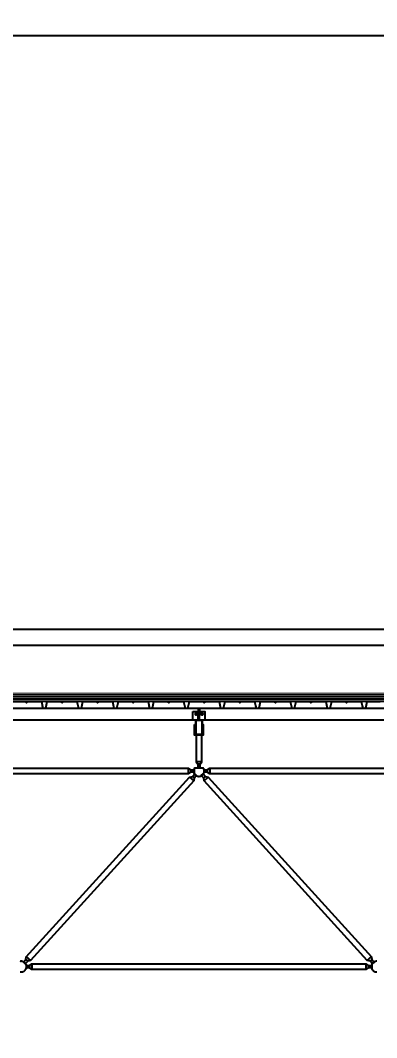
# Model space of a CAD drawing. Header units: centimetres. Extents: x 26569 to 160723, y -3143 to 14565.
# Drawn here: x 115107 to 115408, y -1038 to -180 of the extents above; entities that cross this region are included whole.
import ezdxf

# ---------------------------------------------------------------- set-up
doc = ezdxf.new("R2010")
doc.units = ezdxf.units.CM
doc.header["$LTSCALE"] = 100
doc.linetypes.add('HIDDEN', pattern=[9.525, 6.35, -3.175])
for name, color, linetype in [('A-ANNO-DIMS', 187, 'Continuous'), ('A-ELEV-02', 253, 'Continuous'), ('A-ELEV-04', 250, 'Continuous'), ('A-WALL-INSL', 249, 'Continuous'), ('A-WALL-SNWPNL', 200, 'Continuous'), ('S-STEL', 3, 'Continuous')]:
    doc.layers.add(name, color=color, linetype=linetype)
doc.styles.add('Fields_100', font='act_simplex.shx', dxfattribs={"width": 0.8, "height": 20})
doc.linetypes.add('BATTING', pattern='A,0.00254,-2.54,[134,ltypeshp.shx,S=2.54,R=0,X=-2.54,Y=0],-5.08,[134,ltypeshp.shx,S=2.54,R=180,X=2.54,Y=0],-2.54', length=10.16254)
doc.dimstyles.new('FIELDS_100', dxfattribs={"dimscale": 0, "dimtxt": 20, "dimasz": 5, "dimexe": 5, "dimexo": 5, "dimgap": 5, "dimtad": 0, "dimdec": 0, "dimzin": 0, "dimdsep": 46, "dimtxsty": 'Fields_100', "dimblk": 'DOT', "dimcen": 0.09, "dimclrt": 50, "dimadec": 0, "dimazin": 0, "dimtfac": 1, "dimtdec": 0, "dimtix": 1, "dimtofl": 0, "dimtmove": 1, "dimatfit": 3, "dimfxl": 5, "dimfxlon": 1, "dimtolj": 1, "dimtzin": 0, "dimarcsym": 0})

# ---------------------------------------------------------------- blocks, each defined once
blk = doc.blocks.new('_Dot')
at = {"color": 0, "linetype": 'ByBlock', "lineweight": -2}
blk.add_line((-0.5, 0), (-1, 0), dxfattribs=at)
at = {"color": 0, "linetype": 'ByBlock', "const_width": 0.5}
blk.add_lwpolyline([(-0.25, 0, 1), (0.25, 0, 1)], format="xyb", close=True, dxfattribs=at)
blk = doc.blocks.new('*D478')
at = {"layer": 'A-ANNO-DIMS', "color": 0, "lineweight": -2, "transparency": 16777216}
for p, q in [((113907.73, -198.45), (113907.73, -188.45)), ((115707.73, -198.45), (115707.73, -188.45)), ((113912.73, -193.45), (114776.06, -193.45)), ((115702.73, -193.45), (114839.4, -193.45))]:
    blk.add_line(p, q, dxfattribs=at)
at = {"layer": 'DEFPOINTS', "color": 0, "transparency": 16777216}
for p in [(115707.73, -193.45), (113907.73, -1038.45), (115707.73, -1038.45)]:
    blk.add_point(p, dxfattribs=at)
at = {"layer": 'A-ANNO-DIMS', "color": 0, "lineweight": -2, "transparency": 16777216, "xscale": 5, "yscale": 5, "zscale": 5, "rotation": 180}
blk.add_blockref('_Dot', (113907.73, -193.45), dxfattribs=at)
at = {"layer": 'A-ANNO-DIMS', "color": 0, "lineweight": -2, "transparency": 16777216, "xscale": 5, "yscale": 5, "zscale": 5}
blk.add_blockref('_Dot', (115707.73, -193.45), dxfattribs=at)
at = {"layer": 'A-ANNO-DIMS', "color": 50, "transparency": 16777216, "insert": (114807.73, -193.45), "char_height": 20, "attachment_point": 5, "style": 'Fields_100'}
blk.add_mtext('\\A1;1800', dxfattribs=at)

msp = doc.modelspace()

# ---------------------------------------------------------------- linework, layer by layer
at = {"layer": 'A-ELEV-02'}
for points in [[(113862.73, -760.44), (122930.23, -760.44)], [(115257.23, -760.44), (115257.23, -763.44)], [(115258.23, -760.44), (115258.23, -763.44)], [(113862.73, -770.44), (122930.23, -770.44)], [(115252.73, -770.44), (115262.73, -770.44)], [(115259.93, -764.74), (115259.91, -764.74), (115259.9, -764.74), (115259.88, -764.75), (115259.87, -764.75), (115259.85, -764.75), (115259.83, -764.75), (115259.82, -764.75), (115259.8, -764.76), (115259.79, -764.76), (115259.77, -764.76), (115259.75, -764.77), (115259.74, -764.77), (115259.72, -764.78), (115259.7, -764.78), (115259.69, -764.79), (115259.67, -764.79), (115259.66, -764.8), (115259.64, -764.81), (115259.62, -764.81), (115259.61, -764.82), (115259.59, -764.83), (115259.58, -764.84), (115259.56, -764.85), (115259.55, -764.86), (115259.53, -764.87), (115259.52, -764.88), (115259.5, -764.89), (115259.49, -764.9), (115259.47, -764.91), (115259.46, -764.92), (115259.45, -764.94), (115259.43, -764.95), (115259.42, -764.96), (115259.41, -764.98), (115259.4, -764.99), (115259.39, -765), (115259.38, -765.02), (115259.36, -765.03), (115259.35, -765.05), (115259.34, -765.06), (115259.33, -765.08), (115259.33, -765.09), (115259.32, -765.11), (115259.31, -765.12), (115259.3, -765.14), (115259.29, -765.15), (115259.29, -765.17), (115259.28, -765.19), (115259.27, -765.2), (115259.27, -765.22), (115259.26, -765.23), (115259.26, -765.25), (115259.25, -765.27), (115259.25, -765.28), (115259.24, -765.3), (115259.24, -765.32), (115259.24, -765.33), (115259.24, -765.35), (115259.23, -765.36), (115259.23, -765.38), (115259.23, -765.4), (115259.23, -765.41), (115259.23, -765.43), (115259.23, -765.44), (115259.23, -765.46), (115259.23, -765.48), (115259.23, -765.49), (115259.23, -765.51), (115259.23, -765.52), (115259.24, -765.54), (115259.24, -765.55), (115259.24, -765.57), (115259.24, -765.59), (115259.25, -765.6), (115259.25, -765.62), (115259.26, -765.64), (115259.26, -765.65), (115259.27, -765.67), (115259.27, -765.69), (115259.28, -765.7), (115259.29, -765.72), (115259.29, -765.73), (115259.3, -765.75), (115259.31, -765.77), (115259.32, -765.78), (115259.33, -765.8), (115259.33, -765.81), (115259.34, -765.83), (115259.35, -765.84), (115259.36, -765.86), (115259.38, -765.87), (115259.39, -765.89), (115259.4, -765.9), (115259.41, -765.91), (115259.42, -765.93), (115259.43, -765.94), (115259.45, -765.95), (115259.46, -765.96), (115259.47, -765.98), (115259.49, -765.99), (115259.5, -766), (115259.52, -766.01), (115259.53, -766.02), (115259.55, -766.03), (115259.56, -766.04), (115259.58, -766.05), (115259.59, -766.06), (115259.61, -766.07), (115259.62, -766.07), (115259.64, -766.08), (115259.66, -766.09), (115259.67, -766.09), (115259.69, -766.1), (115259.7, -766.11), (115259.72, -766.11), (115259.74, -766.12), (115259.75, -766.12), (115259.77, -766.13), (115259.79, -766.13), (115259.8, -766.13), (115259.82, -766.13), (115259.83, -766.14), (115259.85, -766.14), (115259.87, -766.14), (115259.88, -766.14), (115259.9, -766.14), (115259.91, -766.14), (115259.93, -766.14)], [(115260.53, -764.74), (115259.93, -764.74)], [(115260.53, -766.14), (115259.93, -766.14)], [(115260.53, -766.14), (115260.55, -766.14), (115260.56, -766.14), (115260.58, -766.14), (115260.59, -766.14), (115260.61, -766.14), (115260.62, -766.14), (115260.64, -766.13), (115260.66, -766.13), (115260.67, -766.13), (115260.69, -766.13), (115260.71, -766.12), (115260.72, -766.12), (115260.74, -766.11), (115260.76, -766.11), (115260.77, -766.1), (115260.79, -766.09), (115260.8, -766.09), (115260.82, -766.08), (115260.84, -766.07), (115260.85, -766.07), (115260.87, -766.06), (115260.88, -766.05), (115260.9, -766.04), (115260.91, -766.03), (115260.93, -766.02), (115260.94, -766.01), (115260.96, -766), (115260.97, -765.99), (115260.98, -765.98), (115261, -765.96), (115261.01, -765.95), (115261.02, -765.94), (115261.04, -765.93), (115261.05, -765.91), (115261.06, -765.9), (115261.07, -765.89), (115261.08, -765.87), (115261.1, -765.86), (115261.11, -765.84), (115261.12, -765.83), (115261.13, -765.81), (115261.13, -765.8), (115261.14, -765.78), (115261.15, -765.77), (115261.16, -765.75), (115261.17, -765.73), (115261.17, -765.72), (115261.18, -765.7), (115261.19, -765.69), (115261.19, -765.67), (115261.2, -765.65), (115261.2, -765.64), (115261.21, -765.62), (115261.21, -765.6), (115261.21, -765.59), (115261.22, -765.57), (115261.22, -765.55), (115261.22, -765.54), (115261.23, -765.52), (115261.23, -765.51), (115261.23, -765.49), (115261.23, -765.48), (115261.23, -765.46), (115261.23, -765.44), (115261.23, -765.43), (115261.23, -765.41), (115261.23, -765.4), (115261.23, -765.38), (115261.23, -765.36), (115261.22, -765.35), (115261.22, -765.33), (115261.22, -765.32), (115261.21, -765.3), (115261.21, -765.28), (115261.21, -765.27), (115261.2, -765.25), (115261.2, -765.23), (115261.19, -765.22), (115261.19, -765.2), (115261.18, -765.19), (115261.17, -765.17), (115261.17, -765.15), (115261.16, -765.14), (115261.15, -765.12), (115261.14, -765.11), (115261.13, -765.09), (115261.13, -765.08), (115261.12, -765.06), (115261.11, -765.05), (115261.1, -765.03), (115261.08, -765.02), (115261.07, -765), (115261.06, -764.99), (115261.05, -764.98), (115261.04, -764.96), (115261.02, -764.95), (115261.01, -764.94), (115261, -764.92), (115260.98, -764.91), (115260.97, -764.9), (115260.96, -764.89), (115260.94, -764.88), (115260.93, -764.87), (115260.91, -764.86), (115260.9, -764.85), (115260.88, -764.84), (115260.87, -764.83), (115260.85, -764.82), (115260.84, -764.81), (115260.82, -764.81), (115260.8, -764.8), (115260.79, -764.79), (115260.77, -764.79), (115260.76, -764.78), (115260.74, -764.78), (115260.72, -764.77), (115260.71, -764.77), (115260.69, -764.76), (115260.67, -764.76), (115260.66, -764.76), (115260.64, -764.75), (115260.62, -764.75), (115260.61, -764.75), (115260.59, -764.75), (115260.58, -764.75), (115260.56, -764.74), (115260.55, -764.74), (115260.53, -764.74)], [(115254.13, -776.04), (115254.63, -776.04)], [(115254.13, -777.44), (115254.63, -777.44)], [(115260.83, -776.04), (115261.33, -776.04)], [(115260.83, -777.44), (115261.33, -777.44)], [(115255.31, -783.24), (115255.31, -805.84), (115256.73, -807.84), (115256.73, -810.84)], [(115258.73, -810.84), (115258.73, -807.84), (115260.14, -805.84), (115260.14, -783.24)], [(115260.14, -805.84), (115255.31, -805.84)], [(114961.83, -812.54), (114964.83, -812.54), (114966.83, -811.13), (115248.63, -811.13), (115250.63, -812.54), (115253.63, -812.54)], [(115253.63, -814.54), (115250.63, -814.54), (115248.63, -815.96), (114966.83, -815.96), (114964.83, -814.54), (114961.83, -814.54)], [(115248.63, -811.13), (115248.63, -815.96)], [(115250.63, -812.54), (115250.63, -814.54)], [(115254.13, -810.84), (115254.04, -810.96), (115253.96, -811.09), (115253.88, -811.22), (115253.8, -811.35), (115253.73, -811.48), (115253.66, -811.62), (115253.6, -811.76), (115253.54, -811.91), (115253.48, -812.05), (115253.46, -812.13), (115253.43, -812.2), (115253.41, -812.28), (115253.39, -812.36), (115253.37, -812.43), (115253.35, -812.51), (115253.33, -812.59), (115253.32, -812.67), (115253.3, -812.74), (115253.29, -812.82), (115253.28, -812.9), (115253.27, -812.98), (115253.26, -813.06), (115253.25, -813.14), (115253.24, -813.22), (115253.24, -813.3), (115253.23, -813.38), (115253.23, -813.46), (115253.23, -813.54), (115253.23, -813.62), (115253.23, -813.7), (115253.24, -813.78), (115253.24, -813.86), (115253.25, -813.94), (115253.25, -814.01), (115253.26, -814.09), (115253.27, -814.17), (115253.29, -814.25), (115253.31, -814.4), (115253.35, -814.56), (115253.38, -814.71), (115253.43, -814.86), (115253.47, -815), (115253.52, -815.14), (115253.58, -815.29), (115253.64, -815.42), (115253.71, -815.56), (115253.77, -815.69), (115253.85, -815.82), (115253.93, -815.95), (115254.01, -816.07), (115254.1, -816.2), (115254.19, -816.32), (115254.29, -816.44), (115254.39, -816.56), (115254.5, -816.68), (115254.55, -816.73), (115254.61, -816.79), (115254.67, -816.84), (115254.73, -816.9), (115254.79, -816.95), (115254.85, -817), (115254.91, -817.05), (115254.97, -817.1), (115255.03, -817.15), (115255.1, -817.19), (115255.16, -817.24), (115255.23, -817.29), (115255.3, -817.33), (115255.36, -817.37), (115255.43, -817.41), (115255.5, -817.45), (115255.57, -817.49), (115255.64, -817.53), (115255.71, -817.57), (115255.78, -817.6), (115255.86, -817.64), (115255.93, -817.67), (115256, -817.7), (115256.08, -817.73), (115256.15, -817.76), (115256.22, -817.78), (115256.3, -817.81), (115256.37, -817.83), (115256.52, -817.88), (115256.67, -817.92), (115256.83, -817.95), (115256.98, -817.98), (115257.13, -818), (115257.28, -818.02), (115257.43, -818.03), (115257.58, -818.04), (115257.73, -818.04), (115257.88, -818.04), (115258.03, -818.03), (115258.18, -818.02), (115258.33, -818), (115258.48, -817.98), (115258.63, -817.95), (115258.79, -817.92), (115258.94, -817.88), (115259.09, -817.83), (115259.16, -817.81), (115259.24, -817.78), (115259.31, -817.76), (115259.38, -817.73), (115259.46, -817.7), (115259.53, -817.67), (115259.6, -817.64), (115259.68, -817.6), (115259.75, -817.57), (115259.82, -817.53), (115259.89, -817.49), (115259.96, -817.45), (115260.03, -817.41), (115260.1, -817.37), (115260.16, -817.33), (115260.23, -817.29), (115260.3, -817.24), (115260.36, -817.19), (115260.43, -817.15), (115260.49, -817.1), (115260.55, -817.05), (115260.61, -817), (115260.67, -816.95), (115260.73, -816.9), (115260.79, -816.84), (115260.85, -816.79), (115260.91, -816.73), (115260.96, -816.68), (115261.07, -816.56), (115261.17, -816.44), (115261.27, -816.32), (115261.36, -816.2), (115261.45, -816.07), (115261.53, -815.95), (115261.61, -815.82), (115261.69, -815.69), (115261.75, -815.56), (115261.82, -815.42), (115261.88, -815.29), (115261.94, -815.14), (115261.99, -815), (115262.03, -814.86), (115262.08, -814.71), (115262.11, -814.56), (115262.15, -814.4), (115262.17, -814.25), (115262.19, -814.17), (115262.2, -814.09), (115262.21, -814.01), (115262.21, -813.94), (115262.22, -813.86), (115262.22, -813.78), (115262.23, -813.7), (115262.23, -813.62), (115262.23, -813.54), (115262.23, -813.46), (115262.23, -813.38), (115262.22, -813.3), (115262.22, -813.22), (115262.21, -813.14), (115262.2, -813.06), (115262.19, -812.98), (115262.18, -812.9), (115262.17, -812.82), (115262.16, -812.74), (115262.14, -812.67), (115262.13, -812.59), (115262.11, -812.51), (115262.09, -812.43), (115262.07, -812.36), (115262.05, -812.28), (115262.03, -812.2), (115262, -812.13), (115261.98, -812.05), (115261.92, -811.91), (115261.86, -811.76), (115261.8, -811.62), (115261.73, -811.48), (115261.66, -811.35), (115261.58, -811.22), (115261.5, -811.09), (115261.42, -810.96), (115261.33, -810.84)], [(115253.63, -811.69), (115253.63, -815.4)], [(115254.13, -810.84), (115261.33, -810.84)], [(115258.73, -807.84), (115256.73, -807.84)], [(115261.83, -812.54), (115264.83, -812.54), (115266.83, -811.13), (115548.63, -811.13), (115550.63, -812.54), (115553.63, -812.54)], [(115261.83, -811.69), (115261.83, -815.4)], [(115553.63, -814.54), (115550.63, -814.54), (115548.63, -815.96), (115266.83, -815.96), (115264.83, -814.54), (115261.83, -814.54)], [(115264.83, -812.54), (115264.83, -814.54)], [(115266.83, -811.13), (115266.83, -815.96)], [(115249.82, -818.65), (115253.4, -821.9)], [(115252.21, -818.12), (115253.69, -819.47)], [(115253.6, -815.33), (115256.34, -817.83)], [(115259.12, -817.83), (115261.86, -815.33)], [(115261.77, -819.47), (115263.25, -818.12)], [(115262.06, -821.9), (115265.64, -818.65)], [(115107.02, -982.99), (115107.12, -983), (115107.22, -983.02), (115107.33, -983.03), (115107.43, -983.03), (115107.53, -983.04), (115107.63, -983.04), (115107.73, -983.04), (115107.83, -983.04), (115107.93, -983.04), (115108.03, -983.03), (115108.13, -983.03), (115108.24, -983.02), (115108.34, -983), (115108.44, -982.99), (115108.55, -982.97), (115108.65, -982.95), (115108.76, -982.92), (115108.86, -982.9), (115108.97, -982.87), (115109.07, -982.84), (115109.18, -982.8), (115109.28, -982.77), (115109.39, -982.73), (115109.49, -982.69), (115109.59, -982.64), (115109.7, -982.59), (115109.8, -982.54), (115109.9, -982.49), (115110, -982.43), (115110.1, -982.37), (115110.19, -982.31), (115110.29, -982.25), (115110.38, -982.18), (115110.48, -982.11), (115110.57, -982.04), (115110.66, -981.96), (115110.74, -981.89), (115110.83, -981.81), (115110.91, -981.73), (115110.99, -981.64), (115111.07, -981.56), (115111.15, -981.47), (115111.22, -981.38), (115111.3, -981.29), (115111.37, -981.2), (115111.43, -981.1), (115111.5, -981.01), (115111.56, -980.91), (115111.62, -980.81), (115111.67, -980.71), (115111.73, -980.61), (115111.78, -980.51), (115111.83, -980.41), (115111.87, -980.3), (115111.91, -980.2), (115111.95, -980.1), (115111.99, -979.99), (115112.02, -979.89), (115112.06, -979.78), (115112.08, -979.68), (115112.11, -979.57), (115112.13, -979.47), (115112.15, -979.36), (115112.17, -979.26), (115112.19, -979.15), (115112.2, -979.05), (115112.21, -978.95), (115112.22, -978.85), (115112.23, -978.74), (115112.23, -978.64), (115112.23, -978.54), (115112.23, -978.44), (115112.23, -978.34), (115112.22, -978.24), (115112.21, -978.14), (115112.2, -978.04), (115112.19, -977.93), (115112.17, -977.83), (115112.15, -977.72), (115112.13, -977.62), (115112.11, -977.52), (115112.08, -977.41), (115112.06, -977.31), (115112.02, -977.2), (115111.99, -977.1), (115111.95, -976.99), (115111.91, -976.89), (115111.87, -976.78), (115111.83, -976.68), (115111.78, -976.58), (115111.73, -976.48), (115111.67, -976.38), (115111.62, -976.28), (115111.56, -976.18), (115111.5, -976.08), (115111.43, -975.99), (115111.37, -975.89), (115111.3, -975.8), (115111.22, -975.71), (115111.15, -975.62), (115111.07, -975.53), (115110.99, -975.45), (115110.91, -975.36), (115110.83, -975.28), (115110.74, -975.2), (115110.66, -975.12), (115110.57, -975.05), (115110.48, -974.98), (115110.38, -974.91), (115110.29, -974.84), (115110.19, -974.78), (115110.1, -974.72), (115110, -974.66), (115109.9, -974.6), (115109.8, -974.55), (115109.7, -974.5), (115109.59, -974.45), (115109.49, -974.4), (115109.39, -974.36), (115109.28, -974.32), (115109.18, -974.28), (115109.07, -974.25), (115108.97, -974.22), (115108.86, -974.19), (115108.76, -974.16), (115108.65, -974.14), (115108.55, -974.12), (115108.44, -974.1), (115108.34, -974.09), (115108.24, -974.07), (115108.13, -974.06), (115108.03, -974.05), (115107.93, -974.05), (115107.83, -974.04), (115107.73, -974.04), (115107.63, -974.04), (115107.53, -974.05), (115107.43, -974.05), (115107.33, -974.06), (115107.22, -974.07), (115107.12, -974.09), (115107.02, -974.1)], [(115109.12, -974.26), (115111.86, -976.76)], [(115111.77, -972.62), (115113.25, -973.96)], [(115111.83, -977.54), (115114.83, -977.54), (115116.83, -976.13), (115398.63, -976.13), (115400.63, -977.54), (115403.63, -977.54)], [(115111.83, -976.69), (115111.83, -980.4)], [(115112.06, -970.19), (115115.64, -973.43)], [(115114.83, -977.54), (115114.83, -979.54)], [(115116.83, -976.13), (115116.83, -980.96)], [(115398.63, -976.13), (115398.63, -980.96)], [(115399.82, -973.43), (115403.4, -970.19)], [(115400.63, -977.54), (115400.63, -979.54)], [(115402.21, -973.96), (115403.69, -972.62)], [(115407.83, -974.04), (115407.73, -974.04), (115407.63, -974.04), (115407.53, -974.05), (115407.43, -974.05), (115407.33, -974.06), (115407.22, -974.07), (115407.12, -974.09), (115407.02, -974.1), (115406.91, -974.12), (115406.81, -974.14), (115406.7, -974.16), (115406.6, -974.19), (115406.49, -974.22), (115406.39, -974.25), (115406.28, -974.28), (115406.18, -974.32), (115406.07, -974.36), (115405.97, -974.4), (115405.87, -974.45), (115405.76, -974.5), (115405.66, -974.55), (115405.56, -974.6), (115405.46, -974.66), (115405.36, -974.72), (115405.27, -974.78), (115405.17, -974.84), (115405.08, -974.91), (115404.98, -974.98), (115404.89, -975.05), (115404.8, -975.12), (115404.72, -975.2), (115404.63, -975.28), (115404.55, -975.36), (115404.47, -975.45), (115404.39, -975.53), (115404.31, -975.62), (115404.24, -975.71), (115404.16, -975.8), (115404.09, -975.89), (115404.03, -975.99), (115403.96, -976.08), (115403.9, -976.18), (115403.84, -976.28), (115403.79, -976.38), (115403.73, -976.48), (115403.68, -976.58), (115403.63, -976.68), (115403.59, -976.78), (115403.55, -976.89), (115403.51, -976.99), (115403.47, -977.1), (115403.44, -977.2), (115403.4, -977.31), (115403.37, -977.41), (115403.35, -977.52), (115403.33, -977.62), (115403.31, -977.72), (115403.29, -977.83), (115403.27, -977.93), (115403.26, -978.04), (115403.25, -978.14), (115403.24, -978.24), (115403.23, -978.34), (115403.23, -978.44), (115403.23, -978.54), (115403.23, -978.64), (115403.23, -978.74), (115403.24, -978.85), (115403.25, -978.95), (115403.26, -979.05), (115403.27, -979.15), (115403.29, -979.26), (115403.31, -979.36), (115403.33, -979.47), (115403.35, -979.57), (115403.37, -979.68), (115403.4, -979.78), (115403.44, -979.89), (115403.47, -979.99), (115403.51, -980.1), (115403.55, -980.2), (115403.59, -980.3), (115403.63, -980.41), (115403.68, -980.51), (115403.73, -980.61), (115403.79, -980.71), (115403.84, -980.81), (115403.9, -980.91), (115403.96, -981.01), (115404.03, -981.1), (115404.09, -981.2), (115404.16, -981.29), (115404.24, -981.38), (115404.31, -981.47), (115404.39, -981.56), (115404.47, -981.64), (115404.55, -981.73), (115404.63, -981.81), (115404.72, -981.89), (115404.8, -981.96), (115404.89, -982.04), (115404.98, -982.11), (115405.08, -982.18), (115405.17, -982.25), (115405.27, -982.31), (115405.36, -982.37), (115405.46, -982.43), (115405.56, -982.49), (115405.66, -982.54), (115405.76, -982.59), (115405.87, -982.64), (115405.97, -982.69), (115406.07, -982.73), (115406.18, -982.77), (115406.28, -982.8), (115406.39, -982.84), (115406.49, -982.87), (115406.6, -982.9), (115406.7, -982.92), (115406.81, -982.95), (115406.91, -982.97), (115407.02, -982.99), (115407.12, -983), (115407.22, -983.02), (115407.33, -983.03), (115407.43, -983.03), (115407.53, -983.04), (115407.63, -983.04), (115407.73, -983.04), (115407.83, -983.04)], [(115403.6, -976.76), (115406.34, -974.26)], [(115403.63, -976.69), (115403.63, -980.4)], [(115403.63, -979.54), (115400.63, -979.54), (115398.63, -980.96), (115116.83, -980.96), (115114.83, -979.54), (115111.83, -979.54)]]:
    msp.add_lwpolyline(points, dxfattribs=at)
for points in [[(115252.73, -763.44), (115262.73, -763.44), (115262.73, -770.74), (115252.73, -770.74)], [(115255.93, -765.44), (115255.93, -765.43), (115255.93, -765.41), (115255.93, -765.4), (115255.93, -765.38), (115255.93, -765.36), (115255.92, -765.35), (115255.92, -765.33), (115255.92, -765.32), (115255.91, -765.3), (115255.91, -765.28), (115255.91, -765.27), (115255.9, -765.25), (115255.9, -765.23), (115255.89, -765.22), (115255.89, -765.2), (115255.88, -765.19), (115255.87, -765.17), (115255.87, -765.15), (115255.86, -765.14), (115255.85, -765.12), (115255.84, -765.11), (115255.83, -765.09), (115255.83, -765.08), (115255.82, -765.06), (115255.81, -765.05), (115255.8, -765.03), (115255.78, -765.02), (115255.77, -765), (115255.76, -764.99), (115255.75, -764.98), (115255.74, -764.96), (115255.72, -764.95), (115255.71, -764.94), (115255.7, -764.92), (115255.68, -764.91), (115255.67, -764.9), (115255.66, -764.89), (115255.64, -764.88), (115255.63, -764.87), (115255.61, -764.86), (115255.6, -764.85), (115255.58, -764.84), (115255.57, -764.83), (115255.55, -764.82), (115255.54, -764.81), (115255.52, -764.81), (115255.5, -764.8), (115255.49, -764.79), (115255.47, -764.79), (115255.46, -764.78), (115255.44, -764.78), (115255.42, -764.77), (115255.41, -764.77), (115255.39, -764.76), (115255.37, -764.76), (115255.36, -764.76), (115255.34, -764.75), (115255.32, -764.75), (115255.31, -764.75), (115255.29, -764.75), (115255.28, -764.75), (115255.26, -764.74), (115255.25, -764.74), (115255.23, -764.74), (115255.21, -764.74), (115255.2, -764.74), (115255.18, -764.75), (115255.17, -764.75), (115255.15, -764.75), (115255.13, -764.75), (115255.12, -764.75), (115255.1, -764.76), (115255.09, -764.76), (115255.07, -764.76), (115255.05, -764.77), (115255.04, -764.77), (115255.02, -764.78), (115255, -764.78), (115254.99, -764.79), (115254.97, -764.79), (115254.96, -764.8), (115254.94, -764.81), (115254.92, -764.81), (115254.91, -764.82), (115254.89, -764.83), (115254.88, -764.84), (115254.86, -764.85), (115254.85, -764.86), (115254.83, -764.87), (115254.82, -764.88), (115254.8, -764.89), (115254.79, -764.9), (115254.77, -764.91), (115254.76, -764.92), (115254.75, -764.94), (115254.73, -764.95), (115254.72, -764.96), (115254.71, -764.98), (115254.7, -764.99), (115254.69, -765), (115254.68, -765.02), (115254.66, -765.03), (115254.65, -765.05), (115254.64, -765.06), (115254.63, -765.08), (115254.63, -765.09), (115254.62, -765.11), (115254.61, -765.12), (115254.6, -765.14), (115254.59, -765.15), (115254.59, -765.17), (115254.58, -765.19), (115254.57, -765.2), (115254.57, -765.22), (115254.56, -765.23), (115254.56, -765.25), (115254.55, -765.27), (115254.55, -765.28), (115254.54, -765.3), (115254.54, -765.32), (115254.54, -765.33), (115254.54, -765.35), (115254.53, -765.36), (115254.53, -765.38), (115254.53, -765.4), (115254.53, -765.41), (115254.53, -765.43), (115254.53, -765.44), (115254.53, -765.46), (115254.53, -765.48), (115254.53, -765.49), (115254.53, -765.51), (115254.53, -765.52), (115254.54, -765.54), (115254.54, -765.55), (115254.54, -765.57), (115254.54, -765.59), (115254.55, -765.6), (115254.55, -765.62), (115254.56, -765.64), (115254.56, -765.65), (115254.57, -765.67), (115254.57, -765.69), (115254.58, -765.7), (115254.59, -765.72), (115254.59, -765.73), (115254.6, -765.75), (115254.61, -765.77), (115254.62, -765.78), (115254.63, -765.8), (115254.63, -765.81), (115254.64, -765.83), (115254.65, -765.84), (115254.66, -765.86), (115254.68, -765.87), (115254.69, -765.89), (115254.7, -765.9), (115254.71, -765.91), (115254.72, -765.93), (115254.73, -765.94), (115254.75, -765.95), (115254.76, -765.96), (115254.77, -765.98), (115254.79, -765.99), (115254.8, -766), (115254.82, -766.01), (115254.83, -766.02), (115254.85, -766.03), (115254.86, -766.04), (115254.88, -766.05), (115254.89, -766.06), (115254.91, -766.07), (115254.92, -766.07), (115254.94, -766.08), (115254.96, -766.09), (115254.97, -766.09), (115254.99, -766.1), (115255, -766.11), (115255.02, -766.11), (115255.04, -766.12), (115255.05, -766.12), (115255.07, -766.13), (115255.09, -766.13), (115255.1, -766.13), (115255.12, -766.13), (115255.13, -766.14), (115255.15, -766.14), (115255.17, -766.14), (115255.18, -766.14), (115255.2, -766.14), (115255.21, -766.14), (115255.23, -766.14), (115255.25, -766.14), (115255.26, -766.14), (115255.28, -766.14), (115255.29, -766.14), (115255.31, -766.14), (115255.32, -766.14), (115255.34, -766.13), (115255.36, -766.13), (115255.37, -766.13), (115255.39, -766.13), (115255.41, -766.12), (115255.42, -766.12), (115255.44, -766.11), (115255.46, -766.11), (115255.47, -766.1), (115255.49, -766.09), (115255.5, -766.09), (115255.52, -766.08), (115255.54, -766.07), (115255.55, -766.07), (115255.57, -766.06), (115255.58, -766.05), (115255.6, -766.04), (115255.61, -766.03), (115255.63, -766.02), (115255.64, -766.01), (115255.66, -766), (115255.67, -765.99), (115255.68, -765.98), (115255.7, -765.96), (115255.71, -765.95), (115255.72, -765.94), (115255.74, -765.93), (115255.75, -765.91), (115255.76, -765.9), (115255.77, -765.89), (115255.78, -765.87), (115255.8, -765.86), (115255.81, -765.84), (115255.82, -765.83), (115255.83, -765.81), (115255.83, -765.8), (115255.84, -765.78), (115255.85, -765.77), (115255.86, -765.75), (115255.87, -765.73), (115255.87, -765.72), (115255.88, -765.7), (115255.89, -765.69), (115255.89, -765.67), (115255.9, -765.65), (115255.9, -765.64), (115255.91, -765.62), (115255.91, -765.6), (115255.91, -765.59), (115255.92, -765.57), (115255.92, -765.55), (115255.92, -765.54), (115255.93, -765.52), (115255.93, -765.51), (115255.93, -765.49), (115255.93, -765.48), (115255.93, -765.46)], [(115254.13, -774.24), (115254.63, -774.24), (115254.63, -782.74), (115260.83, -782.74), (115260.83, -774.24), (115261.33, -774.24), (115261.33, -783.24), (115254.13, -783.24)], [(115109.75, -974.84), (115111.77, -972.62), (115112.06, -970.19), (115249.82, -818.65), (115252.21, -818.12), (115254.23, -815.9), (115255.71, -817.25), (115253.69, -819.47), (115253.4, -821.9), (115115.64, -973.43), (115113.25, -973.96), (115111.23, -976.18)], [(115404.23, -976.18), (115402.21, -973.96), (115399.82, -973.43), (115262.06, -821.9), (115261.77, -819.47), (115259.75, -817.25), (115261.23, -815.9), (115263.25, -818.12), (115265.64, -818.65), (115403.4, -970.19), (115403.69, -972.62), (115405.71, -974.84)]]:
    msp.add_lwpolyline(points, close=True, dxfattribs=at)
at = {"layer": 'A-ELEV-02', "linetype": 'HIDDEN', "ltscale": 0.1}
for points in [[(115257.23, -770.44), (115257.23, -763.44)], [(115258.23, -770.44), (115258.23, -763.44)]]:
    msp.add_lwpolyline(points, dxfattribs=at)
at = {"layer": 'A-ELEV-04'}
for p, q in [((122968.28, -694.3), (103052.48, -694.3)), ((104871.32, -707.43), (122929.69, -707.43))]:
    msp.add_line(p, q, dxfattribs=at)
at = {"layer": 'A-WALL-INSL', "ltscale": 0.002, "const_width": 0.2}
msp.add_lwpolyline([(122937.73, -746.94), (104865.23, -746.94)], dxfattribs=at)
at = {"layer": 'A-WALL-INSL', "linetype": 'BATTING', "ltscale": 0.002}
for points in [[(122937.73, -748.94), (104865.23, -748.94)], [(122937.73, -752.94), (104865.23, -752.94)]]:
    msp.add_lwpolyline(points, dxfattribs=at)
at = {"layer": 'A-WALL-INSL', "ltscale": 0.002}
for points in [[(122937.73, -750.94), (104865.23, -750.94)], [(122937.73, -754.94), (104865.23, -754.94)]]:
    msp.add_lwpolyline(points, dxfattribs=at)
at = {"layer": 'A-WALL-SNWPNL', "ltscale": 100}
for points in [[(115099.77, -754.94), (115110.77, -754.94), (115112.27, -755.94), (115113.77, -754.94), (115124.77, -754.94), (115126.02, -760.44), (115128.52, -760.44), (115128.96, -758.49)], [(115125.57, -758.49), (115126.02, -760.44), (115128.52, -760.44), (115129.77, -754.94), (115140.77, -754.94), (115142.27, -755.94), (115143.77, -754.94), (115154.77, -754.94), (115156.02, -760.44), (115158.52, -760.44), (115159.77, -754.94), (115170.77, -754.94), (115172.27, -755.94), (115173.77, -754.94), (115184.77, -754.94), (115186.02, -760.44), (115188.52, -760.44), (115189.77, -754.94), (115200.77, -754.94), (115202.27, -755.94), (115203.77, -754.94), (115214.77, -754.94), (115216.02, -760.44), (115218.52, -760.44), (115218.96, -758.49)], [(115215.57, -758.49), (115216.02, -760.44), (115218.52, -760.44), (115219.77, -754.94), (115230.77, -754.94), (115232.27, -755.94), (115233.77, -754.94), (115244.77, -754.94), (115246.02, -760.44), (115248.52, -760.44), (115249.77, -754.94), (115260.77, -754.94), (115262.27, -755.94), (115263.77, -754.94), (115274.77, -754.94), (115276.02, -760.44), (115278.52, -760.44), (115279.77, -754.94), (115290.77, -754.94), (115292.27, -755.94), (115293.77, -754.94), (115304.77, -754.94), (115306.02, -760.44), (115308.52, -760.44), (115308.96, -758.49)], [(115305.57, -758.49), (115306.02, -760.44), (115308.52, -760.44), (115309.77, -754.94), (115320.77, -754.94), (115322.27, -755.94), (115323.77, -754.94), (115334.77, -754.94), (115336.02, -760.44), (115338.52, -760.44), (115339.77, -754.94), (115350.77, -754.94), (115352.27, -755.94), (115353.77, -754.94), (115364.77, -754.94), (115366.02, -760.44), (115368.52, -760.44), (115369.77, -754.94), (115380.77, -754.94), (115382.27, -755.94), (115383.77, -754.94), (115394.77, -754.94), (115396.02, -760.44), (115398.52, -760.44), (115398.96, -758.49)], [(115395.57, -758.49), (115396.02, -760.44), (115398.52, -760.44), (115399.77, -754.94), (115410.77, -754.94)]]:
    msp.add_lwpolyline(points, dxfattribs=at)
at = {"layer": 'S-STEL'}
msp.add_lwpolyline([(115260.73, -782.74), (115260.73, -770.74), (115254.73, -770.74), (115254.73, -782.74)], dxfattribs=at)
msp.add_lwpolyline([(115260.43, -771.04), (115255.03, -771.04), (115255.03, -782.44), (115260.43, -782.44)], close=True, dxfattribs=at)

# ---------------------------------------------------------------- dimensions: what is measured, and where the dimension line sits
at = {"layer": 'A-ANNO-DIMS'}
dim = msp.add_linear_dim(base=(115707.73, -193.45), p1=(113907.73, -1038.45), p2=(115707.73, -1038.45), dimstyle='FIELDS_100', override={"dimscale": 1}, dxfattribs=at)
dim.commit()
dim.dimension.update_dxf_attribs({"geometry": '*D478', "text_midpoint": (114807.73, -193.45)})

doc.saveas('drawing.dxf')
